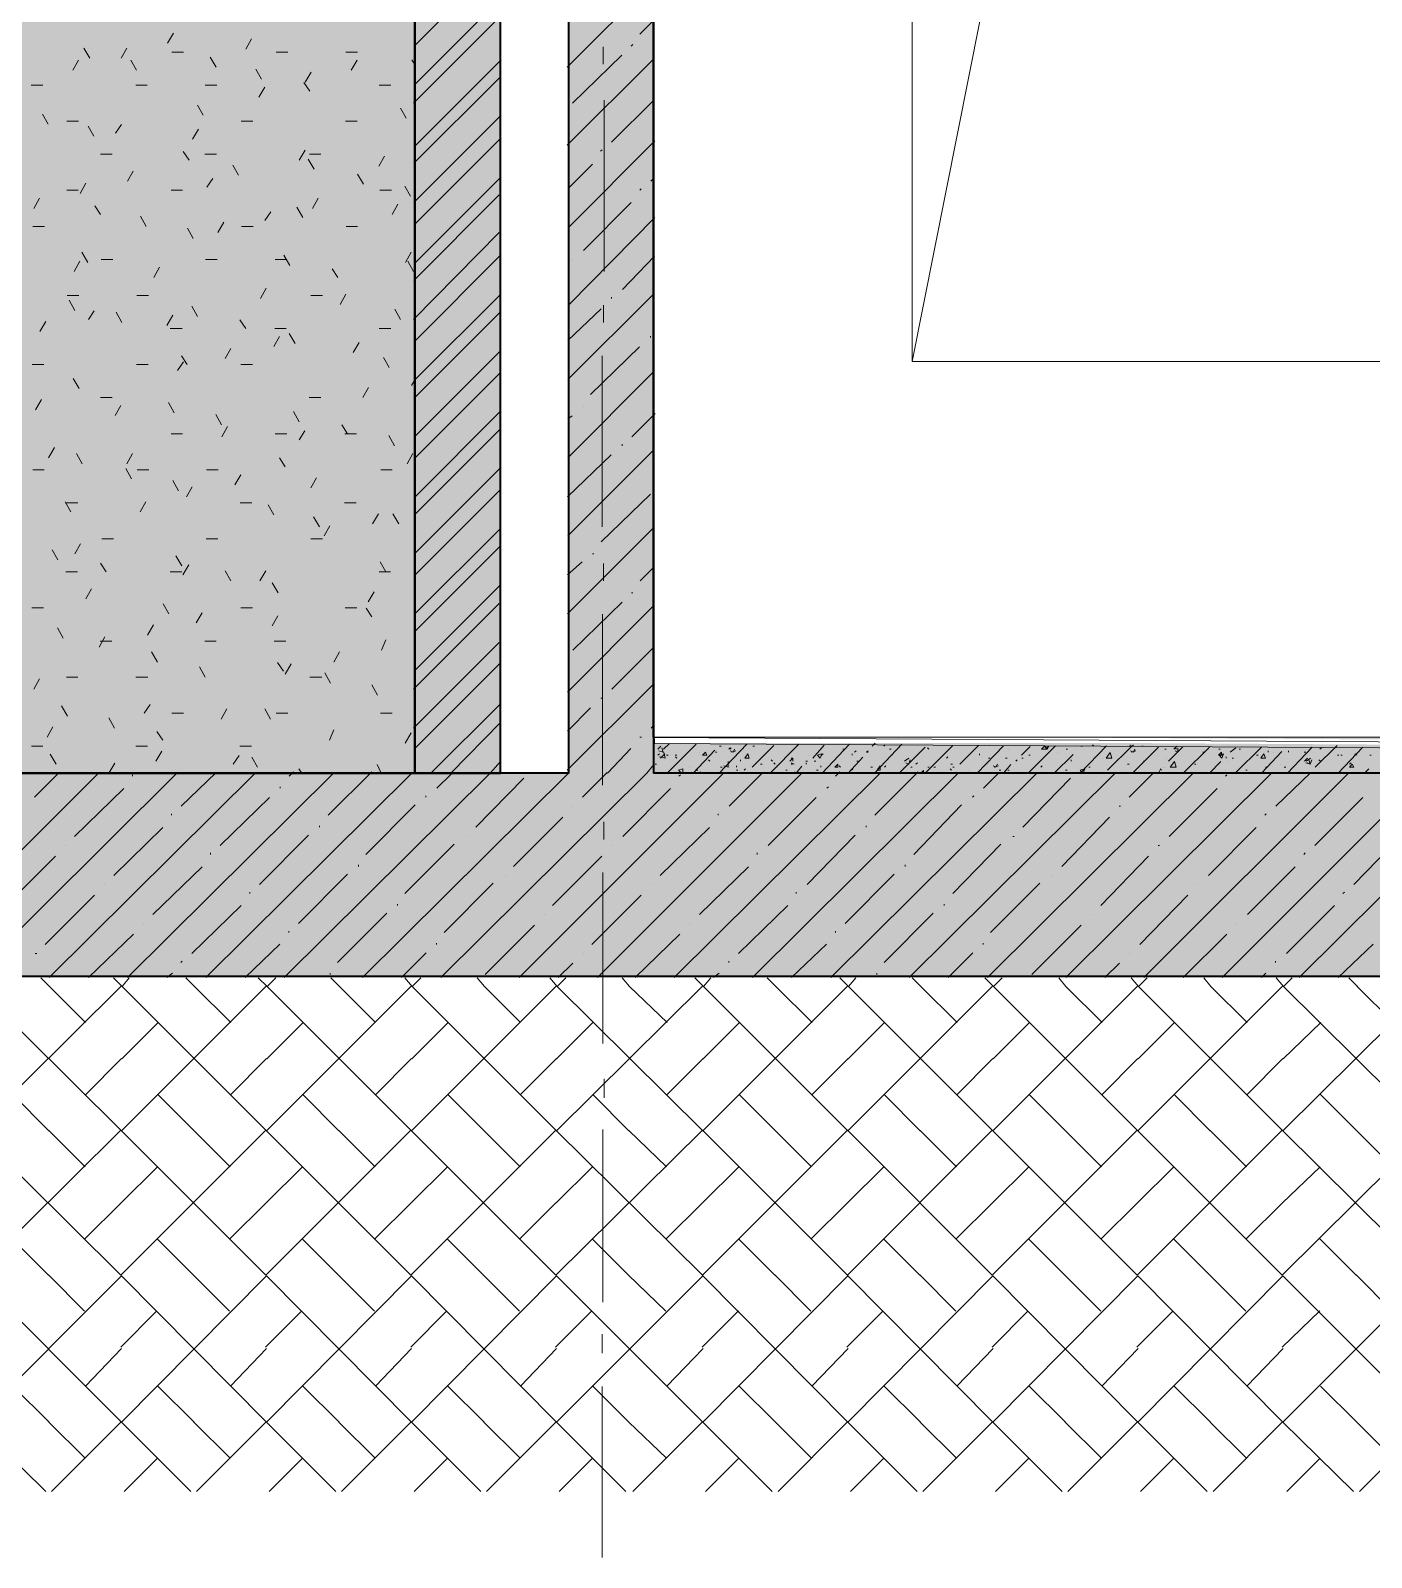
# Model space of a CAD drawing. Header units: millimetres. Extents: x -135211 to 49383, y -8033 to 228499.
# Drawn here: x -79216 to -75301, y 1049 to 5508 of the extents above; entities that cross this region are included whole.
import ezdxf

# ---------------------------------------------------------------- set-up
doc = ezdxf.new("R2010")
doc.units = ezdxf.units.MM
doc.layers.add('PDF _Геометрия', color=7, linetype='Continuous', true_color=0x1d1d1d)
doc.layers.add('PDF _Сплошная заливка', color=7, linetype='Continuous', true_color=0xffffff)

msp = doc.modelspace()

# ---------------------------------------------------------------- hatches: boundary and pattern name
at = {"layer": 'PDF _Сплошная заливка', "true_color": 0xf4f4f4, "transparency": 33554559}
msp.add_hatch(color=7, dxfattribs=at).paths.add_polyline_path([(-76279.9, 3444.1), (-75637.9, 3440.4), (-74918.3, 3436.1), (-74630.4, 3431.9), (-66621.4, 3427.7), (-66621.4, 3444.1), (-70846, 3444.1), (-70846, 3436.1), (-71849.3, 3440.4), (-72378.7, 3444.1)])
at = {"layer": 'PDF _Сплошная заливка', "transparency": 33554559}
msp.add_hatch(color=256, dxfattribs=at).paths.add_polyline_path([(-76014.6, 3427.7), (-76106.4, 3428.2), (-77396.3, 3428.2), (-77396.3, 3343), (-66621.4, 3343), (-66621.4, 3415), (-74630.4, 3419.2), (-75320.4, 3423.4)])
h = msp.add_hatch(color=256, dxfattribs=at)
h.paths.add_polyline_path([(-50950.6, 2746.2), (-50950.6, 3341.5), (-104045.4, 3341.5), (-104045.4, 2746.2)])
h.paths.add_polyline_path([(-26352.2, 3341.5), (-26352.2, 2746.2), (646.3, 2746.2), (646.3, 3341.5), (-4602.7, 3341.5), (-4602.7, 3279.5), (-4848.3, 3279.5), (-4848.3, 3341.5)])
h.paths.add_polyline_path([(-26398.8, 2746.2), (-26398.8, 3341.5), (-50899.8, 3341.5), (-50899.8, 2746.2)])

# ---------------------------------------------------------------- linework, layer by layer
at = {"layer": 'PDF _Геометрия', "color": 7, "lineweight": 40}
for points in [[(-78094.5, 10722.5), (-78094.5, 3339.5), (-77844.7, 3339.5), (-77844.7, 10722.5)], [(-104046.1, 2746.4), (-50951, 2746.4), (-50951, 3343.3), (-50951, 6475.7), (-50951, 6716.9), (-66371.9, 6716.9)], [(-77645.7, 6472.2), (-77645.7, 3339.5), (-79716.2, 3339.5), (-79716.2, 5769.5), (-79716.2, 3339.5), (-78094.5, 3339.5), (-78094.5, 5769.5)], [(-66618.2, 5659.3), (-66618.2, 3339.5), (-77396.3, 3339.5), (-77396.3, 6472.2)]]:
    msp.add_lwpolyline(points, dxfattribs=at)
at = {"layer": 'PDF _Геометрия', "color": 7, "lineweight": 9}
for points in [[(-77399.1, 3444.7), (-77399.1, 6475.8), (-77399.1, 3444.7), (-72446.2, 3444.7), (-72446.2, 6475.8)], [(-76642.4, 4541.5), (-76443.6, 5540.5)], [(-77544.8, 5410.1), (-77544.8, 5460.8)], [(-77541.2, 4804.7), (-77541.2, 5304.4)], [(-77543.9, 4655.6), (-77543.9, 4706.4)], [(-77547.4, 4058.9), (-77547.4, 4558.5)], [(-77543.1, 3901), (-77543.1, 3951.9)], [(-77546.6, 3304.4), (-77546.6, 3803.8)], [(-75790.5, 3444.7), (-75756.6, 3444.7), (-75108.9, 3444.7), (-75108.9, 3745.4)], [(-66621, 3444.1), (-66621, 3427.2), (-74630.1, 3427.2), (-77398.6, 3444.1), (-74630.1, 3427.2)], [(-77395, 3439.7), (-77395, 3427.2)], [(-77396.3, 3428.2), (-77396.3, 3339.5), (-66618.2, 3339.5), (-66618.2, 3411.3)], [(-77394.9, 3426.6), (-74626.2, 3409.7), (-66616.5, 3409.7), (-66616.5, 3422.1)], [(251.1, 3341.6), (640.3, 3341.6), (640.3, 2744.7), (-104032.8, 2744.7)], [(-77645.7, 3339.5), (-77844.7, 3339.5)], [(-77542.5, 3146.4), (-77542.5, 3197.4)], [(-77545.6, 2549.8), (-77545.6, 3049.5)], [(-77541.7, 2391.9), (-77541.7, 2447)], [(-77545.1, 1795.2), (-77545.1, 2299.1)], [(-77547.4, 1646.1), (-77547.4, 1701.3)], [(-77547.5, 1049.4), (-77547.5, 1548.7)]]:
    msp.add_lwpolyline(points, dxfattribs=at)
at = {"layer": 'PDF _Геометрия', "lineweight": 9}
for points in [[(-78096.5, 5462.8), (-77846.6, 5712.7)], [(-77649.3, 5401.4), (-77399.6, 5651)], [(-78096.8, 5348.7), (-77846.9, 5598.6)], [(-78098.7, 5296.1), (-77848.7, 5545.7)], [(-77437.3, 5497.9), (-77399.2, 5536)], [(-77462.4, 5462.8), (-77458.1, 5467.1)], [(-78091.8, 5173.2), (-77842.2, 5422.9)], [(-77650, 5173.2), (-77399.9, 5422.9)], [(-77633.8, 5296.1), (-77490.1, 5435.9)], [(-78097, 5120.6), (-77847.2, 5370.4)], [(-77519.9, 5182), (-77396.8, 5304.6)], [(-78097.3, 5006.5), (-77847.5, 5256.3)], [(-78092.4, 4945.1), (-77842.4, 5195.1)], [(-77643.2, 4936.3), (-77393.6, 5185.9)], [(-77551.8, 5155.7), (-77547.9, 5160)], [(-77643, 5050.4), (-77575.5, 5117.9)], [(-78092.3, 4831), (-77842.8, 5081)], [(-77437.9, 5041.6), (-77433.5, 5046)], [(-77405.4, 5067.9), (-77397.1, 5076.2)], [(-78097.5, 4778.4), (-77847.8, 5028.1)], [(-77602.3, 4866.1), (-77462.6, 5005.9)], [(-77643.6, 4708.2), (-77394, 4962.1)], [(-78097.8, 4664.3), (-77848.1, 4918.4)], [(-78092.9, 4602.9), (-77843, 4852.8)], [(-77634.6, 4839.8), (-77634.6, 4839.8)], [(-77488.3, 4752.1), (-77395.1, 4849.6)], [(-78093.2, 4488.9), (-77843.3, 4738.7)], [(-77647.5, 4488.9), (-77397.7, 4738.7)], [(-77520.2, 4725.8), (-77520.2, 4730.1)], [(-78094.8, 4436.2), (-77845.2, 4685.8)], [(-77647.5, 4602.9), (-77550.2, 4695.9)], [(-77406.2, 4611.7), (-77406.2, 4616.1)], [(-78095, 4322.2), (-77845.1, 4571.7)], [(-77581.8, 4445), (-77438.1, 4584.7)], [(-78093.2, 4260.7), (-77843.5, 4510.5)], [(-77647.9, 4260.7), (-77398.2, 4510.5)], [(-78093.5, 4146.7), (-77843.8, 4396.4)], [(-77647.8, 4374.8), (-77635, 4383.2)], [(-77602.9, 4409.9), (-77602.9, 4409.9)], [(-77460.9, 4322.2), (-77393.1, 4389.9)], [(-78095.5, 4094), (-77845.6, 4343.9)], [(-77648.1, 4032.6), (-77398.5, 4282.3)], [(-77488.8, 4295.8), (-77488.8, 4300.2)], [(-77648.3, 4146.7), (-77521.3, 4269.3)], [(-78095.7, 3980), (-77845.9, 4229.8)], [(-78093.9, 3918.5), (-77844.3, 4168.2)], [(-77550.6, 4015.1), (-77406.5, 4154.7)], [(-78094.1, 3804.5), (-77844.5, 4054)], [(-77648.6, 3804.5), (-77399, 4054)], [(-78096.1, 3751.8), (-77846.3, 4001.6)], [(-77575.7, 3980), (-77571.7, 3980)], [(-77648.7, 3918.5), (-77606.2, 3956.6)], [(-77436.4, 3901), (-77398.3, 3939.1)], [(-78096.2, 3637.8), (-77846.5, 3887.5)], [(-78097.9, 3585.1), (-77848.1, 3835)], [(-77633.3, 3699.2), (-77489, 3839)], [(-77462, 3865.9), (-77457.5, 3865.9)], [(-77648.8, 3576.4), (-77399.3, 3826.3)], [(-78098, 3471.1), (-77848.2, 3720.9)], [(-77519, 3585.1), (-77396.3, 3707.8)], [(-78096.4, 3409.7), (-77846.8, 3659.2)], [(-77649.3, 3348.2), (-77399.5, 3598)], [(-78048.1, 3339.5), (-77844.7, 3542.4)], [(-77649.1, 3462.3), (-77581.4, 3530)], [(-77551.3, 3558.8), (-77546.9, 3558.8)], [(-77988.8, 3339.5), (-77844.7, 3487.6)], [(-77404.7, 3471.1), (-77396.2, 3479.5)], [(-77437, 3444.7), (-77433, 3444.7)], [(-77531.5, 3339.5), (-77463.7, 3411.3)], [(-77385.1, 3409.7), (-77376.6, 3418.1)], [(-77385, 3392.1), (-77380.5, 3396.1)], [(-77381.9, 3404.9), (-77369, 3400.9), (-77373.4, 3413.4)], [(-77380.5, 3387.3), (-77363.5, 3383.3), (-77367.5, 3400.3)], [(-77376.9, 3383.3), (-77364.4, 3395.8)], [(-77368.2, 3409.7), (-77351.2, 3426.6)], [(-77359.6, 3392.1), (-77355.1, 3392.1)], [(-77357.9, 3339.5), (-77273.2, 3424.2)], [(-77334.2, 3392.1), (-77329.7, 3392.1)], [(-77281.6, 3339.5), (-77218.3, 3407.3)], [(-77263.3, 3400.9), (-77263.3, 3400.9)], [(-77216.5, 3400.9), (-77212.5, 3400.9)], [(-77205.8, 3339.5), (-77125, 3424.2)], [(-77204.7, 3418.4), (-77200.2, 3418.4)], [(-77177.8, 3409.7), (-77173.8, 3413.7)], [(-77174.7, 3409.7), (-77170.3, 3414.1)], [(-77173.3, 3405.3), (-77164.8, 3400.9), (-77160.8, 3409.3)], [(-77170.2, 3400.9), (-77157.3, 3404.9)], [(-77109.6, 3357), (-77046.3, 3420.3)], [(-77107.1, 3418.4), (-77103.1, 3418.4)], [(-77057.2, 3339.5), (-76972.9, 3424.2)], [(-76945.4, 3392.1), (-76945.4, 3392.1)], [(-76932.4, 3383.3), (-76898.9, 3421.2)], [(-76919.1, 3392.1), (-76906.6, 3396.1)], [(-76919, 3391.8), (-76910.5, 3383.3), (-76906.1, 3395.8)], [(-76906.6, 3392.1), (-76902.2, 3396.1)], [(-76905.1, 3339.5), (-76824.8, 3424.2)], [(-76844.5, 3409.7), (-76840, 3409.7)], [(-76817.5, 3392.1), (-76817.5, 3396.1)], [(-76810.5, 3400.9), (-76806, 3404.9)], [(-76771.2, 3400.9), (-76775.7, 3400.9), (-76771.2, 3405.3)], [(-76759, 3418.4), (-76750.5, 3426.9)], [(-76752.5, 3339.5), (-76672.2, 3424.2)], [(-76725.1, 3418.4), (-76721.1, 3422.4)], [(-76708.1, 3409.7), (-76703.6, 3409.7)], [(-76698.9, 3392.1), (-76698.9, 3392.1)], [(-76680.7, 3339.5), (-76604.4, 3415.7)], [(-76604.4, 3339.5), (-76524.1, 3419.8)], [(-76598, 3413.7), (-76593.5, 3409.7)], [(-76503.6, 3365.8), (-76448.7, 3420.6)], [(-76452.3, 3339.5), (-76376, 3419.8)], [(-76446.1, 3392.1), (-76446.1, 3396.1)], [(-76360.9, 3409.7), (-76360.9, 3409.7)], [(-76323.1, 3392.1), (-76297.7, 3417.5)], [(-76303.7, 3339.5), (-76223.4, 3419.8)], [(-76302.1, 3392.1), (-76297.7, 3392.1)], [(-76247.7, 3418.1), (-76247.7, 3409.7), (-76264.6, 3409.7), (-76256.1, 3418.1), (-76247.7, 3409.7), (-76243.2, 3418.1)], [(-76256.3, 3418.4), (-76251.9, 3418.4)], [(-76227.9, 3339.5), (-76172.6, 3394.3)], [(-76216.7, 3400.9), (-76216.7, 3400.9)], [(-76192.4, 3409.7), (-76188.4, 3409.7)], [(-76162.1, 3409.7), (-76162.1, 3409.7)], [(-76151.6, 3339.5), (-76075.3, 3419.8)], [(-76149.4, 3418.4), (-76145.4, 3418.4)], [(-76115.5, 3422.4), (-76111.5, 3418.4)], [(-76071.5, 3348.2), (-75999.2, 3420)], [(-75997, 3422.4), (-75997, 3418.4), (-76005.4, 3418.4), (-76005.4, 3422.4)], [(-76005, 3405.3), (-75996.5, 3400.9), (-75992.5, 3409.3)], [(-76001.9, 3400.9), (-75988.9, 3404.9)], [(-75999, 3339.5), (-75922.7, 3415.7)], [(-75996.5, 3400.9), (-75996.5, 3400.9)], [(-75971.6, 3418.4), (-75967.5, 3418.4)], [(-75904.5, 3409.7), (-75900.5, 3409.7)], [(-75894.2, 3374.6), (-75851.8, 3416.9)], [(-75878.2, 3409.7), (-75869.7, 3418.1)], [(-75875.1, 3414.1), (-75870.6, 3409.7)], [(-75874.8, 3404.9), (-75866.4, 3400.9), (-75866.4, 3413.4)], [(-75850.9, 3339.5), (-75774.6, 3415.7)], [(-75793.2, 3400.9), (-75789.2, 3400.9)], [(-75777.4, 3409.7), (-75777.4, 3409.7)], [(-75734.6, 3392.1), (-75747.5, 3392.1), (-75739.1, 3400.6), (-75739.1, 3392.1)], [(-75747.1, 3409.7), (-75742.7, 3409.7)], [(-75746.6, 3392.1), (-75733.7, 3396.1)], [(-75746.4, 3391.8), (-75737.9, 3383.3), (-75733.5, 3395.8)], [(-75713.9, 3400.9), (-75697, 3413.4)], [(-75698.8, 3339.5), (-75622.5, 3415.7)], [(-75687.9, 3409.7), (-75683.4, 3409.7)], [(-75679.7, 3418.4), (-75679.7, 3418.4)], [(-75636.5, 3392.1), (-75632.5, 3392.1)], [(-75622.5, 3339.5), (-75563.1, 3402.8)], [(-75602.9, 3405.3), (-75602.9, 3400.9)], [(-75586.9, 3400.9), (-75586.9, 3400.9)], [(-75552.6, 3418.4), (-75552.6, 3418.4)], [(-75541.7, 3343.5), (-75546.2, 3339.5), (-75474.4, 3415.7)], [(-75543.6, 3400.9), (-75543.6, 3405.3)], [(-75497.3, 3400.9), (-75492.8, 3400.9)], [(-75465.5, 3357), (-75401.8, 3420.3)], [(-75451.6, 3409.7), (-75447.2, 3414.1)], [(-75400.2, 3392.1), (-75396.2, 3392.1)], [(-75398.1, 3339.5), (-75326.2, 3415.7)], [(-75390.9, 3392.1), (-75386.9, 3392.1)], [(-75349.4, 3396.1), (-75345.4, 3392.1)], [(-75341, 3392.1), (-75341, 3392.1)], [(-75306.2, 3392.1), (-75302.2, 3392.1)], [(-77874.5, 3339.5), (-77844.7, 3373.4)], [(-77417.3, 3339.5), (-77396.3, 3364.9)], [(-77392.4, 3365.8), (-77388.4, 3365.8)], [(-77333.7, 3387.3), (-77329.6, 3383.3)], [(-77324.5, 3348.2), (-77311.6, 3352.2)], [(-77324, 3347.9), (-77315.5, 3339.5)], [(-77311.5, 3339.5), (-77311.5, 3351.9)], [(-77291.6, 3357), (-77291.6, 3357)], [(-77272.8, 3348.2), (-77268.3, 3348.2)], [(-77237.3, 3378.6), (-77232.8, 3374.6)], [(-77201.9, 3357), (-77197.5, 3357)], [(-77192.5, 3361), (-77179.6, 3357), (-77179.6, 3374)], [(-77189, 3357), (-77176.5, 3369.5)], [(-77176.5, 3357), (-77176.5, 3357)], [(-77155.1, 3361), (-77155.1, 3357)], [(-77155, 3348.2), (-77151, 3348.2)], [(-77143.2, 3379), (-77143.2, 3374.6)], [(-77132.7, 3348.2), (-77128.7, 3352.2)], [(-77107.8, 3357), (-77107.8, 3357)], [(-77084.7, 3365.8), (-77080.2, 3365.8)], [(-77054, 3379), (-77050, 3374.6)], [(-77046.3, 3369.8), (-77042.3, 3365.8)], [(-77037.8, 3357), (-77037.8, 3361)], [(-77010.9, 3348.2), (-77006.9, 3348.2)], [(-76999.2, 3374.6), (-76990.7, 3383), (-76990.7, 3374.6)], [(-76995.5, 3369.8), (-76987, 3365.8)], [(-76995.5, 3365.8), (-76991.5, 3365.8)], [(-76995.2, 3383.3), (-76990.8, 3383.3)], [(-76981.4, 3339.5), (-76964.4, 3360.4)], [(-76952.8, 3374.6), (-76948.3, 3374.6)], [(-76952.2, 3369.8), (-76952.2, 3365.8)], [(-76928.3, 3374.6), (-76923.8, 3374.6)], [(-76921.3, 3348.2), (-76917.2, 3348.2)], [(-76908.9, 3361), (-76908.9, 3357)], [(-76855.8, 3361), (-76851.3, 3357)], [(-76828.8, 3339.5), (-76786.4, 3385.9)], [(-76819.6, 3348.2), (-76815.5, 3352.2)], [(-76804.3, 3374.6), (-76800.3, 3374.6)], [(-76762.6, 3357), (-76758.1, 3357)], [(-76723.3, 3357), (-76719.3, 3361)], [(-76668.5, 3357), (-76668.5, 3357)], [(-76664.7, 3374.6), (-76651.8, 3383)], [(-76661, 3369.8), (-76652.5, 3365.8), (-76648.5, 3378.3)], [(-76646.2, 3357), (-76642.2, 3357)], [(-76631.6, 3365.8), (-76627.1, 3369.8)], [(-76617.3, 3339.5), (-76608.9, 3347.9), (-76608.9, 3339.5)], [(-76596.7, 3357), (-76592.2, 3357)], [(-76578.8, 3357), (-76574.4, 3357)], [(-76542.2, 3383.3), (-76537.8, 3387.3)], [(-76531.8, 3352.2), (-76527.4, 3348.2)], [(-76529, 3365.8), (-76524.6, 3365.8)], [(-76523.5, 3357), (-76519.5, 3357)], [(-76477.9, 3348.2), (-76477.9, 3348.2)], [(-76423.3, 3365.8), (-76423.3, 3365.8)], [(-76419.6, 3383.3), (-76415.2, 3383.3)], [(-76406.2, 3361), (-76397.7, 3357), (-76393.3, 3365.5)], [(-76402.6, 3357), (-76390.1, 3361)], [(-76387.8, 3348.2), (-76383.7, 3348.2)], [(-76376, 3339.5), (-76354.6, 3364.9)], [(-76369.7, 3383.3), (-76365.2, 3383.3)], [(-76363.2, 3348.2), (-76359.2, 3348.2)], [(-76339.7, 3374.6), (-76335.6, 3378.6)], [(-76322, 3383.3), (-76318, 3383.3)], [(-76267, 3357), (-76263, 3361)], [(-76194.2, 3348.2), (-76189.7, 3348.2)], [(-76177.8, 3374.6), (-76177.8, 3379)], [(-76151.8, 3348.2), (-76138.8, 3352.2)], [(-76151.6, 3347.9), (-76143.1, 3339.5), (-76138.6, 3351.9)], [(-76126.6, 3357), (-76122.5, 3357)], [(-76085.7, 3383.3), (-76085.7, 3383.3)], [(-76013.5, 3365.8), (-76009, 3365.8)], [(-75967.3, 3374.6), (-75962.9, 3374.6)], [(-75922.7, 3339.5), (-75918.7, 3347.9)], [(-75918, 3352.2), (-75914, 3348.2)], [(-75909.8, 3357), (-75909.8, 3357)], [(-75903.1, 3357), (-75903.1, 3357)], [(-75899.8, 3383.3), (-75899.8, 3383.3)], [(-75817.7, 3365.8), (-75813.7, 3365.8)], [(-75809.2, 3365.8), (-75809.2, 3365.8)], [(-75774.6, 3339.5), (-75740.7, 3373.4)], [(-75727.6, 3348.2), (-75727.6, 3348.2)], [(-75725.9, 3383.3), (-75725.9, 3387.8)], [(-75721.6, 3374.6), (-75721.6, 3374.6)], [(-75708, 3383.3), (-75704, 3383.3)], [(-75668.2, 3348.2), (-75664.2, 3348.2)], [(-75610.9, 3357), (-75606.9, 3357)], [(-75568, 3365.8), (-75568, 3365.8)], [(-75556.1, 3357), (-75551.6, 3357)], [(-75500.4, 3374.6), (-75500.4, 3374.6)], [(-75496.4, 3374.6), (-75488, 3383)], [(-75492.6, 3369.8), (-75480.1, 3365.8), (-75484.1, 3378.3)], [(-75492, 3374.6), (-75479.5, 3383)], [(-75488.6, 3369.8), (-75480.1, 3365.8), (-75475.6, 3378.3)], [(-75455, 3378.6), (-75450.5, 3374.6)], [(-75453.5, 3357), (-75453.5, 3357)], [(-75365, 3365.8), (-75360.6, 3369.8)], [(-75321.8, 3339.5), (-75309.3, 3351.9)], [(-79614.6, 2742.8), (-79017.8, 3339.7)], [(-79390.2, 2742.8), (-78789.3, 3339.7)], [(-79205, 3269.3), (-79133.1, 3341.2)], [(-79161.7, 2742.8), (-78560.3, 3339.7)], [(-78933.2, 2742.8), (-78331.8, 3339.7)], [(-78918.6, 3330.7), (-78918.6, 3334.7)], [(-78776.7, 3242.9), (-78675.3, 3340.3)], [(-78704.3, 2742.8), (-78103.3, 3339.7)], [(-78487.1, 3295.6), (-78487.1, 3299.6)], [(-78475.8, 2742.8), (-77874.8, 3339.7)], [(-78461.7, 3330.7), (-78448.8, 3343.2)], [(-78347.3, 3216.6), (-78220.4, 3343.5)], [(-78247.3, 2742.8), (-77645.9, 3339.7)], [(-78030, 3295.6), (-77987.6, 3338)], [(-78018.8, 2742.8), (-77417.4, 3339.7)], [(-77915.8, 3181.5), (-77776.3, 3325.5)], [(-77789.8, 2742.8), (-77193, 3339.7)], [(-77605, 3269.3), (-77533.1, 3341.2)], [(-77561.3, 2742.8), (-76964.5, 3339.7)], [(-77336.9, 2742.8), (-76736, 3339.7)], [(-77323.1, 3330.7), (-77318.6, 3334.7)], [(-77260.7, 3343.5), (-77260.7, 3339.5)], [(-77176.6, 3242.9), (-77079.2, 3340.3)], [(-77108.4, 2742.8), (-76507.5, 3339.7)], [(-76891.2, 3295.6), (-76886.8, 3299.6)], [(-76879.9, 2742.8), (-76278.5, 3339.7)], [(-76865.7, 3330.7), (-76853.2, 3343.2)], [(-76751.5, 3216.6), (-76624.5, 3343.5)], [(-76651.4, 2742.8), (-76050, 3339.7)], [(-76434.1, 3295.6), (-76391.7, 3338)], [(-76422.5, 2742.8), (-75821.5, 3339.7)], [(-76319.6, 3181.5), (-76180.1, 3325.5)], [(-76194, 2742.8), (-75593.1, 3339.7)], [(-76009, 3269.3), (-75937.1, 3341.2)], [(-75965.5, 2742.8), (-75368.6, 3339.7)], [(-75737, 2742.8), (-75140.1, 3339.7)], [(-75727.1, 3330.7), (-75723.1, 3334.7)], [(-75580.9, 3242.9), (-75479, 3340.3)], [(-75512.5, 2742.8), (-74911.2, 3339.7)], [(-79087.8, 3155.2), (-78943.7, 3294.7)], [(-78662.8, 3128.9), (-78518.8, 3268.5)], [(-78062.3, 3269.3), (-78062.3, 3273.3)], [(-77487.5, 3155.2), (-77347.9, 3294.7)], [(-77062.4, 3128.9), (-76922.8, 3268.5)], [(-76466.3, 3269.3), (-76461.8, 3273.3)], [(-75891.6, 3155.2), (-75751.6, 3294.7)], [(-75466.5, 3128.9), (-75326.9, 3268.5)], [(-78804.9, 3216.6), (-78804.9, 3220.6)], [(-78237.6, 3102.6), (-78093.5, 3246.7)], [(-77805.9, 3067.5), (-77662.2, 3211.2)], [(-77634, 3242.9), (-77634, 3242.9)], [(-77208.6, 3216.6), (-77208.6, 3220.6)], [(-76637.5, 3102.6), (-76497.9, 3246.7)], [(-76205.5, 3067.5), (-76065.8, 3211.2)], [(-76037.9, 3242.9), (-76033.9, 3242.9)], [(-75612.8, 3216.6), (-75608.8, 3220.6)], [(-78973.5, 3041.1), (-78829.7, 3180.9)], [(-78373.2, 3181.5), (-78373.2, 3185.6)], [(-77377.9, 3041.1), (-77233.6, 3180.9)], [(-76777, 3181.5), (-76777, 3185.6)], [(-75777.3, 3041.1), (-75637.6, 3180.9)], [(-79115.6, 3128.9), (-79115.6, 3128.9)], [(-78548.4, 3014.8), (-78404.6, 3158.7)], [(-78123.5, 2988.5), (-77979.6, 3132.4)], [(-77944.6, 3155.2), (-77944.6, 3155.2)], [(-77519.7, 3128.9), (-77519.7, 3128.9)], [(-76948.6, 3014.8), (-76808.8, 3158.7)], [(-76523.5, 2988.5), (-76383.7, 3132.4)], [(-76348.7, 3155.2), (-76344.7, 3155.2)], [(-75923.7, 3128.9), (-75919.7, 3128.9)], [(-75352.4, 3014.8), (-75212.6, 3158.7)], [(-79287.8, 2953.4), (-79143.8, 3097.4)], [(-78690.6, 3102.6), (-78690.6, 3106.6)], [(-77692, 2953.4), (-77548, 3097.4)], [(-77094.5, 3102.6), (-77094.5, 3106.6)], [(-76091.8, 2953.4), (-75951.8, 3097.4)], [(-75498.9, 3102.6), (-75494.4, 3106.6)], [(-78859.6, 2927.1), (-78715.6, 3066.6)], [(-78434.3, 2900.8), (-78290.7, 3044.8)], [(-78258.7, 3067.5), (-78258.7, 3071.5)], [(-77830.8, 3041.1), (-77830.8, 3041.1)], [(-77263.7, 2927.1), (-77119.7, 3066.6)], [(-76838.3, 2900.8), (-76694.7, 3044.8)], [(-76662.7, 3067.5), (-76662.7, 3071.5)], [(-76234.7, 3041.1), (-76234.7, 3041.1)], [(-75663.4, 2927.1), (-75523.8, 3066.6)], [(-79001.5, 3014.8), (-79001.5, 3014.8)], [(-78576.2, 2988.5), (-78576.2, 2992.5)], [(-78009.2, 2874.4), (-77865.5, 3018.6)], [(-77405.7, 3014.8), (-77405.7, 3014.8)], [(-76980.8, 2988.5), (-76980.8, 2992.5)], [(-76413.5, 2874.4), (-76269.8, 3018.6)], [(-75809.5, 3014.8), (-75809.5, 3014.8)], [(-75384.9, 2988.5), (-75380.4, 2992.5)], [(-79173.5, 2839.3), (-79029.8, 2983.1)], [(-78745.2, 2813), (-78601.4, 2952.8)], [(-78145, 2953.4), (-78145, 2957.4)], [(-77577.5, 2839.3), (-77433.8, 2983.1)], [(-77149.5, 2813), (-77005.3, 2952.8)], [(-76548.8, 2953.4), (-76548.8, 2957.4)], [(-75977.5, 2839.3), (-75837.8, 2983.1)], [(-75549.4, 2813), (-75409.6, 2952.8)], [(-78887.2, 2900.8), (-78887.2, 2900.8)], [(-78320.2, 2786.7), (-78176.3, 2930.5)], [(-77716.4, 2927.1), (-77716.4, 2927.1)], [(-77291.6, 2900.8), (-77291.6, 2900.8)], [(-76724.4, 2786.7), (-76580.5, 2930.5)], [(-76120.6, 2927.1), (-76120.6, 2927.1)], [(-75695.6, 2900.8), (-75695.6, 2900.8)], [(-79047.4, 2742.8), (-78916.1, 2869.7)], [(-78462.2, 2874.4), (-78462.2, 2878.5)], [(-77888.7, 2751.6), (-77744.7, 2895.5)], [(-77451.1, 2742.8), (-77320.2, 2869.7)], [(-76866.5, 2874.4), (-76866.5, 2878.5)], [(-76292.5, 2751.6), (-76148.6, 2895.5)], [(-75851.2, 2742.8), (-75723.9, 2869.7)], [(-79202.7, 2813), (-79198.2, 2813)], [(-78590, 2742.8), (-78488.4, 2840)], [(-78133, 2742.8), (-78061.1, 2814.8)], [(-78030.8, 2839.3), (-78030.8, 2843.4)], [(-77602.5, 2813), (-77602.5, 2813)], [(-76994.2, 2742.8), (-76892.5, 2840)], [(-76537.2, 2742.8), (-76465.2, 2814.8)], [(-76434.8, 2839.3), (-76434.8, 2843.4)], [(-76006.4, 2813), (-76006.4, 2813)], [(-75398.3, 2742.8), (-75296.6, 2840)], [(-78777.3, 2786.7), (-78773.3, 2790.7)], [(-77675.6, 2742.8), (-77633.3, 2785.1)], [(-77177.5, 2786.7), (-77177.5, 2790.7)], [(-76079.7, 2742.8), (-76037.4, 2785.1)], [(-75581.2, 2786.7), (-75581.2, 2790.7)], [(-78818.5, 2742.8), (-78801.9, 2755.4)], [(-78341.5, 2751.6), (-78341.5, 2755.6)], [(-77222.6, 2742.8), (-77206, 2755.4)], [(-76745.4, 2751.6), (-76745.4, 2755.6)], [(-75622.7, 2742.8), (-75609.7, 2755.4)]]:
    msp.add_lwpolyline(points, dxfattribs=at)
at = {"layer": 'PDF _Геометрия', "color": 7, "lineweight": 9}
msp.add_lwpolyline([(-76642.4, 5739.3), (-76642.4, 4541.5), (-75042.2, 4541.5), (-75042.2, 5739.3), (-75042.2, 4541.5), (-76642.4, 4541.5)], close=True, dxfattribs=at)
at = {"layer": 'PDF _Геометрия', "color": 8, "lineweight": 9, "true_color": 0x808080}
for points in [[(-78799.2, 5501), (-78816.6, 5471.5)], [(-79043.6, 5427.7), (-79060.5, 5457.1)], [(-78934.8, 5457.1), (-78951.7, 5427.7)], [(-78804.1, 5445.2), (-78770.3, 5445.2)], [(-78571.3, 5483.5), (-78588.2, 5454)], [(-78499.1, 5445.2), (-78465.3, 5445.2)], [(-78295.9, 5445.2), (-78262.1, 5445.2)], [(-79076.5, 5422.1), (-79093.4, 5392.6)], [(-78906.6, 5392.6), (-78923.5, 5422.1)], [(-78674.9, 5401.4), (-78691.8, 5430.8)], [(-78541.6, 5366.3), (-78558.5, 5395.8)], [(-78262.8, 5422.1), (-78280.1, 5392.6)], [(-78095.3, 5410.1), (-78103.5, 5422.7)], [(-78401.2, 5331.2), (-78418.1, 5356.8)], [(-78397.3, 5387), (-78414.2, 5357.5)], [(-79214.3, 5348.7), (-79180.4, 5348.7)], [(-78909.3, 5348.7), (-78875.5, 5348.7)], [(-78706.3, 5348.7), (-78672.5, 5348.7)], [(-78532.5, 5343.1), (-78549.5, 5313.6)], [(-78198.3, 5348.7), (-78164.5, 5348.7)], [(-79164.5, 5234.7), (-79181.5, 5264.2)], [(-78712.5, 5261), (-78729.4, 5290.5)], [(-78119.3, 5252.2), (-78136.3, 5281.7)], [(-79110, 5243.4), (-79076.1, 5243.4)], [(-79031.3, 5199.6), (-79048.2, 5229.1)], [(-78951, 5233.5), (-78968, 5208.3)], [(-78726.3, 5220.3), (-78743.3, 5190.8)], [(-78601.7, 5243.4), (-78567.8, 5243.4)], [(-78297.1, 5243.4), (-78263.2, 5243.4)], [(-79011.9, 5146.9), (-78978.4, 5146.9)], [(-78753.5, 5129.4), (-78770.5, 5154.6)], [(-78707.4, 5146.9), (-78673.4, 5146.9)], [(-78414.9, 5159), (-78431.9, 5129.4)], [(-78388.5, 5103), (-78405.5, 5132.6)], [(-78402.4, 5146.9), (-78368.9, 5146.9)], [(-78182.5, 5141.4), (-78199.4, 5111.8)], [(-78916.7, 5097.6), (-78933.7, 5067.9)], [(-78609.2, 5085.5), (-78626.2, 5115.1)], [(-78244.4, 5059.2), (-78261.4, 5088.8)], [(-79110.9, 5041.6), (-79076.9, 5041.6)], [(-79054.6, 5062.5), (-79071.6, 5032.8)], [(-78805.9, 5041.6), (-78772.4, 5041.6)], [(-78684.6, 5075.7), (-78701.6, 5050.4)], [(-78196.4, 5041.6), (-78162.4, 5041.6)], [(-78107, 5024.1), (-78124, 5053.7)], [(-79189.9, 5018.6), (-79206.9, 4989)], [(-79011.7, 4971.4), (-79028.7, 4996.7)], [(-78376.3, 5018.6), (-78393.3, 4989)], [(-78143.8, 5001.1), (-78160.8, 4971.4)], [(-78878.4, 4936.3), (-78895.5, 4966)], [(-78514.9, 4979.2), (-78532, 4953.9)], [(-78421.8, 4962.7), (-78438.8, 4992.3)], [(-79209.6, 4936.3), (-79176, 4936.3)], [(-78741.2, 4901.2), (-78758.2, 4930.9)], [(-78652.5, 4948.5), (-78669.5, 4918.8)], [(-78600.1, 4936.3), (-78566, 4936.3)], [(-78295.1, 4936.3), (-78261.5, 4936.3)], [(-78092.2, 4936.3), (-78092.2, 4936.3)], [(-79049.3, 4831), (-79066.3, 4860.8)], [(-78105, 4860.8), (-78122, 4831)], [(-79072.1, 4834.4), (-79088.7, 4804.7)], [(-79010.5, 4839.8), (-78976.4, 4839.8)], [(-78839.7, 4816.9), (-78856.3, 4787.2)], [(-78705.5, 4839.8), (-78671.9, 4839.8)], [(-78502.4, 4839.8), (-78468.3, 4839.8)], [(-78459.6, 4822.3), (-78476.6, 4852)], [(-78098.2, 4804.7), (-78115.2, 4834.4)], [(-78318.9, 4787.2), (-78336, 4812.5)], [(-79109.4, 4734.5), (-79075.2, 4734.5)], [(-78905.9, 4734.5), (-78872.2, 4734.5)], [(-78528.1, 4755.5), (-78544.7, 4725.8)], [(-78397.9, 4734.5), (-78364.2, 4734.5)], [(-78295.8, 4738), (-78312.4, 4708.2)], [(-78093.3, 4734.5), (-78093.3, 4734.5)], [(-79087, 4690.7), (-79103.7, 4720.4)], [(-79030.3, 4689.7), (-79046.9, 4664.3)], [(-78949.6, 4655.6), (-78966.2, 4685.4)], [(-78728.6, 4673.1), (-78745.7, 4702.9)], [(-78135.9, 4664.3), (-78152.9, 4694.1)], [(-79171.9, 4659), (-79189, 4629.2)], [(-78801, 4676.6), (-78818.1, 4646.8)], [(-78808.3, 4638), (-78774.1, 4638)], [(-78587.9, 4638), (-78605, 4663.4)], [(-78503.3, 4638), (-78469.6, 4638)], [(-78198.8, 4638), (-78164.6, 4638)], [(-78489.3, 4615.2), (-78506.4, 4585.4)], [(-78443.9, 4594.1), (-78461, 4624)], [(-78257, 4597.6), (-78274.1, 4567.8)], [(-78758.8, 4532.7), (-78775.9, 4558.2)], [(-78631.4, 4580.1), (-78648, 4550.3)], [(-78169.3, 4524), (-78186, 4553.8)], [(-79211.7, 4532.7), (-79177.9, 4532.7)], [(-78907.1, 4532.7), (-78873.3, 4532.7)], [(-78770, 4540.6), (-78787.2, 4515.2)], [(-78602.2, 4532.7), (-78568.4, 4532.7)], [(-79074.4, 4462.5), (-79091.5, 4492)], [(-78229.3, 4465.7), (-78246.4, 4436.2)], [(-78095.9, 4484), (-78104.2, 4471.3)], [(-79184.9, 4430.6), (-79202, 4401.1)], [(-79012.3, 4436.2), (-78978.4, 4436.2)], [(-78796.6, 4392.3), (-78813.3, 4421.8)], [(-78402.8, 4436.2), (-78369, 4436.2)], [(-78098.3, 4436.2), (-78098.3, 4436.2)], [(-78952.6, 4413), (-78969.8, 4383.6)], [(-78659.1, 4357.2), (-78675.8, 4386.7)], [(-78431.8, 4366), (-78448.5, 4395.5)], [(-78806.3, 4330.9), (-78772.4, 4330.9)], [(-78641.2, 4351.6), (-78657.9, 4322.2)], [(-78501.8, 4330.9), (-78467.9, 4330.9)], [(-78415.3, 4338.9), (-78432.5, 4313.4)], [(-78291, 4330.9), (-78307.7, 4356.4)], [(-78298.5, 4330.9), (-78264.6, 4330.9)], [(-78153.6, 4295.8), (-78170.4, 4325.3)], [(-79146.4, 4290.2), (-79163.6, 4260.7)], [(-79065.3, 4243.2), (-79082.5, 4272.7)], [(-78918.6, 4272.7), (-78935.4, 4243.2)], [(-78472.7, 4234.4), (-78489.4, 4260)], [(-78100.5, 4272.7), (-78117.2, 4243.2)], [(-79209.9, 4225.6), (-79176.4, 4225.6)], [(-78921.6, 4199.3), (-78938.4, 4228.9)], [(-78905.4, 4225.6), (-78871.4, 4225.6)], [(-78784, 4164.2), (-78801.2, 4193.8)], [(-78702.2, 4225.6), (-78668.3, 4225.6)], [(-78602.3, 4211.3), (-78619.5, 4181.8)], [(-78381.3, 4202.5), (-78398.1, 4173)], [(-78194.1, 4225.6), (-78160.2, 4225.6)], [(-78744.6, 4176.2), (-78761.4, 4146.7)], [(-79099, 4102.8), (-79115.8, 4132.4)], [(-79112.2, 4129.1), (-79078.6, 4129.1)], [(-78879.6, 4132.4), (-78896.8, 4102.8)], [(-78604.3, 4129.1), (-78570.3, 4129.1)], [(-78506.1, 4094), (-78522.9, 4123.6)], [(-78299.3, 4129.1), (-78265.8, 4129.1)], [(-78373, 4058.9), (-78389.8, 4088.5)], [(-78342.3, 4062.2), (-78359.5, 4032.6)], [(-78200.3, 4097.3), (-78217.6, 4067.7)], [(-78141.2, 4067.7), (-78158.4, 4097.3)], [(-79007.8, 4023.8), (-78974.2, 4023.8)], [(-78703.3, 4023.8), (-78669.3, 4023.8)], [(-78398.4, 4023.8), (-78364.4, 4023.8)], [(-79136.3, 3962.4), (-79153.6, 3992.1)], [(-79070.3, 4009.6), (-79087.1, 3980)], [(-78775, 3944.9), (-78792.2, 3974.5)], [(-79113.5, 3927.3), (-79079.5, 3927.3)], [(-78995.8, 3927.3), (-79012.6, 3952.5)], [(-78808.6, 3927.3), (-78774.6, 3927.3)], [(-78754.2, 3948.2), (-78771.5, 3918.5)], [(-78631.2, 3901), (-78648, 3930.7)], [(-78529.4, 3930.7), (-78546.6, 3901)], [(-78198.8, 3927.3), (-78165.2, 3927.3)], [(-78178.9, 3927.3), (-78195.7, 3957)], [(-78493.5, 3865.9), (-78510.7, 3895.6)], [(-79038.4, 3878), (-79055.2, 3848.4)], [(-78213.4, 3869.3), (-78230.7, 3839.6)], [(-79212.3, 3822), (-79178.2, 3822)], [(-78812.6, 3804.5), (-78829.5, 3834.2)], [(-78715.7, 3807.9), (-78732.5, 3778.2)], [(-78602.5, 3822), (-78568.8, 3822)], [(-78494.4, 3799.1), (-78511.2, 3769.4)], [(-78297.6, 3822), (-78263.9, 3822)], [(-78219.9, 3795.7), (-78236.8, 3821)], [(-78094.6, 3822), (-78094.6, 3822)], [(-79121, 3734.3), (-79137.8, 3764)], [(-78857.8, 3772.8), (-78874.6, 3743.1)], [(-78999.6, 3737.7), (-79016.5, 3708)], [(-79012.8, 3725.5), (-78979.1, 3725.5)], [(-78707.9, 3725.5), (-78674.2, 3725.5)], [(-78504.7, 3725.5), (-78470.9, 3725.5)], [(-78179.3, 3728.9), (-78191.8, 3699.2)], [(-78846, 3664.1), (-78862.8, 3693.9)], [(-78478.3, 3637.8), (-78495.2, 3663.1)], [(-78455.7, 3658.8), (-78472.6, 3629)], [(-78313.9, 3693.9), (-78330.8, 3664.1)], [(-79189.9, 3614.9), (-79206.8, 3585.1)], [(-79111.7, 3620.2), (-79077.9, 3620.2)], [(-78908.6, 3620.2), (-78874.3, 3620.2)], [(-78706.4, 3620.2), (-78723.2, 3650)], [(-78400.6, 3620.2), (-78366.4, 3620.2)], [(-78340.7, 3602.7), (-78357.5, 3632.5)], [(-78095.7, 3620.2), (-78095.7, 3620.2)], [(-78203.3, 3567.6), (-78220.2, 3597.4)], [(-79108.8, 3506.2), (-79125.7, 3536)], [(-78867.5, 3540.3), (-78884.4, 3514.9)], [(-78642.9, 3527.2), (-78659.8, 3497.4)], [(-78515.6, 3497.4), (-78532.5, 3527.2)], [(-78971.3, 3471.1), (-78988.2, 3500.9)], [(-78804.3, 3514.9), (-78770, 3514.9)], [(-78499.4, 3514.9), (-78465.6, 3514.9)], [(-78194.5, 3514.9), (-78160.7, 3514.9)], [(-79151.2, 3474.6), (-79168.2, 3444.7)], [(-78830.6, 3436), (-78847.5, 3461.4)], [(-78331.1, 3465.8), (-78343.6, 3436)], [(-78105.3, 3457.1), (-78122.2, 3427.2)], [(-79214.1, 3418.4), (-79180.2, 3418.4)], [(-79141.9, 3365.8), (-79158.9, 3395.2)], [(-78909.3, 3418.4), (-78875.4, 3418.4)], [(-78833.2, 3404), (-78850.2, 3374.6)], [(-78607.7, 3391.2), (-78624.6, 3365.8)], [(-78604.9, 3418.4), (-78571, 3418.4)], [(-78970.7, 3368.9), (-78987.6, 3339.5)], [(-78553.4, 3357), (-78570.3, 3386.4)], [(-78424.6, 3339.5), (-78433.1, 3351.9)], [(-78192.2, 3339.5), (-78204.7, 3364.9)]]:
    msp.add_lwpolyline(points, dxfattribs=at)
at = {"layer": 'PDF _Геометрия', "lineweight": 9}
for points in [[(-77245.9, 3400.6), (-77241.9, 3392.1), (-77254.4, 3392.1)], [(-77122.3, 3395.8), (-77117.9, 3383.3), (-77130.8, 3383.3)], [(-76059.4, 3383.3), (-76076.3, 3383.3), (-76063.8, 3400.3)], [(-75615.3, 3395.8), (-75610.8, 3383.3), (-75623.8, 3383.3)], [(-76859.8, 3365.5), (-76859.8, 3357), (-76868.3, 3357)], [(-76736.1, 3360.7), (-76736.1, 3348.2), (-76744.6, 3348.2)], [(-75871.9, 3357), (-75888.8, 3357), (-75875.9, 3374)], [(-75357.2, 3365.5), (-75352.7, 3357), (-75365.6, 3357)], [(-76985.4, 3343.5), (-76985.4, 3339.5)]]:
    msp.add_lwpolyline(points, close=True, dxfattribs=at)
at = {"layer": 'PDF _Геометрия', "color": 28, "lineweight": 9, "true_color": 0x0e0e0e}
for points in [[(-79160.7, 2716.5), (-79186.4, 2741.7)], [(-78928.1, 2741.7), (-78949.3, 2716.5), (-78974.5, 2741.7)], [(-78737.8, 2716.5), (-78763, 2741.7)], [(-78500.7, 2741.7), (-78525.9, 2716.5), (-78551.5, 2741.7)], [(-78314.4, 2716.5), (-78339.6, 2741.7)], [(-78077.3, 2741.7), (-78102.4, 2716.5), (-78123.6, 2741.7)], [(-77891, 2716.5), (-77912.1, 2741.7)], [(-77653.8, 2741.7), (-77679, 2716.5), (-77700.2, 2741.7)], [(-77467.6, 2716.5), (-77488.7, 2741.7)], [(-77230.4, 2741.7), (-77251.6, 2716.5), (-77277.2, 2741.7)], [(-77040.1, 2716.5), (-77065.3, 2741.7)], [(-76807, 2741.7), (-76828.2, 2716.5), (-76853.8, 2741.7)], [(-76616.7, 2716.5), (-76641.9, 2741.7)], [(-76379.6, 2741.7), (-76404.8, 2716.5), (-76430.4, 2741.7)], [(-76193.3, 2716.5), (-76214.5, 2741.7)], [(-75956.2, 2741.7), (-75981.8, 2716.5), (-76003, 2741.7)], [(-75769.9, 2716.5), (-75791, 2741.7)], [(-75532.8, 2741.7), (-75558.4, 2716.5), (-75579.6, 2741.7)], [(-75342.4, 2716.5), (-75367.6, 2741.7)], [(-75132.3, 2718.5), (-75560, 2295.3), (-75983.6, 2718.5), (-76406.7, 2295.3), (-76829.8, 2718.5), (-77253.4, 2295.3), (-77681, 2718.5), (-78104.2, 2295.3), (-78527.7, 2718.5), (-78950.8, 2295.3), (-79378.5, 2718.5), (-79801.6, 2295.3), (-80225.2, 2718.5), (-80648.3, 2295.3), (-81071.9, 2718.5), (-81499.1, 2295.3), (-81922.7, 2718.5), (-82345.8, 2295.3), (-82769.3, 2718.5), (-83192.5, 2295.3), (-83620.1, 2718.5)], [(-75132.3, 2295.3), (-75560, 2718.5), (-75983.6, 2295.3), (-76406.7, 2718.5), (-76829.8, 2295.3), (-77253.4, 2718.5), (-77681, 2295.3), (-78104.2, 2718.5), (-78527.7, 2295.3), (-78950.8, 2718.5), (-79378.5, 2295.3), (-79801.6, 2718.5), (-80225.2, 2295.3), (-80648.3, 2718.5), (-81071.9, 2295.3), (-81499.1, 2718.5), (-81922.7, 2295.3), (-82345.8, 2718.5), (-82769.3, 2295.3), (-83192.5, 2718.5), (-83620.1, 2295.3)], [(-79055.7, 2611.2), (-79161.1, 2717.1)], [(-78949.3, 2716.5), (-78949.3, 2716.5)], [(-78949.3, 2716.5), (-78949.3, 2716.5)], [(-78632.1, 2611.2), (-78738, 2717.1)], [(-78525.9, 2716.5), (-78525.9, 2716.5)], [(-78525.9, 2716.5), (-78525.9, 2716.5)], [(-78209, 2611.2), (-78314.4, 2717.1)], [(-78102.4, 2716.5), (-78102.4, 2716.5)], [(-78102.4, 2716.5), (-78102.4, 2716.5)], [(-77785.4, 2611.2), (-77891.3, 2717.1)], [(-77679, 2716.5), (-77679, 2716.5)], [(-77679, 2716.5), (-77679, 2716.5)], [(-77357.8, 2611.2), (-77467.8, 2717.1)], [(-77251.6, 2716.5), (-77251.6, 2716.5)], [(-77251.6, 2716.5), (-77251.6, 2716.5)], [(-76934.7, 2611.2), (-77040.6, 2717.1)], [(-76828.2, 2716.5), (-76828.2, 2716.5)], [(-76828.2, 2716.5), (-76828.2, 2716.5)], [(-76511.1, 2611.2), (-76617, 2717.1)], [(-76404.8, 2716.5), (-76404.8, 2716.5)], [(-76404.8, 2716.5), (-76404.8, 2716.5)], [(-76088, 2611.2), (-76193.9, 2717.1)], [(-75981.8, 2716.5), (-75981.8, 2716.5)], [(-75981.8, 2716.5), (-75981.8, 2716.5)], [(-75664.5, 2611.2), (-75770.4, 2717.1)], [(-75558.4, 2716.5), (-75558.4, 2716.5)], [(-75558.4, 2716.5), (-75558.4, 2716.5)], [(-75236.8, 2611.2), (-75342.7, 2717.1)], [(-78950.1, 2505.9), (-78844, 2612)], [(-78526.8, 2505.9), (-78420.7, 2612)], [(-78103.5, 2505.9), (-77997.5, 2612)], [(-77680.3, 2505.9), (-77574.2, 2612)], [(-77252.5, 2505.9), (-77146.9, 2612)], [(-76829.2, 2505.9), (-76723.2, 2612)], [(-76405.9, 2505.9), (-76299.9, 2612)], [(-75982.7, 2505.9), (-75876.6, 2612)], [(-75559.4, 2505.9), (-75449.3, 2612)], [(-79056.3, 2400.6), (-78950.6, 2506.4)], [(-78632.9, 2400.6), (-78527.1, 2506.4)], [(-78209.5, 2400.6), (-78103.7, 2506.4)], [(-77786.5, 2400.6), (-77680.3, 2506.4)], [(-77358.6, 2400.6), (-77252.8, 2506.4)], [(-76935.6, 2400.6), (-76829.4, 2506.4)], [(-76512.2, 2400.6), (-76406.4, 2506.4)], [(-76088.7, 2400.6), (-75983, 2506.4)], [(-75665.3, 2400.6), (-75559.6, 2506.4)], [(-79162.6, 2295.3), (-79268.5, 2401.2)], [(-78739.1, 2295.3), (-78845, 2401.2)], [(-78315.9, 2295.3), (-78421.8, 2401.2)], [(-77892.4, 2295.3), (-77998.3, 2401.2)], [(-77469.2, 2295.3), (-77575.1, 2401.2)], [(-77041.6, 2295.3), (-77147.5, 2401.2)], [(-76618.5, 2295.3), (-76724.4, 2401.2)], [(-76194.9, 2295.3), (-76300.8, 2401.2)], [(-75771.8, 2295.3), (-75877.7, 2401.2)], [(-75344.1, 2295.3), (-75450, 2401.2)], [(-75134.4, 1874.2), (-75561.7, 2297.5), (-75985, 1874.2), (-76408.3, 2297.5), (-76831.5, 1874.2), (-77254.8, 2297.5), (-77682.6, 1874.2), (-78105.8, 2297.5), (-78529.1, 1874.2), (-78952.4, 2297.5), (-79379.7, 1874.2), (-79803.4, 2297.5), (-80226.7, 1874.2), (-80650, 2297.5), (-81073.2, 1874.2), (-81500.6, 2297.5), (-81923.8, 1874.2), (-82347.1, 2297.5), (-82770.8, 1874.2), (-83194.1, 2297.5), (-83621.4, 1874.2)], [(-75134.4, 2297.5), (-75561.7, 1874.2), (-75985, 2297.5), (-76408.3, 1874.2), (-76831.5, 2297.5), (-77254.8, 1874.2), (-77682.6, 2297.5), (-78105.8, 1874.2), (-78529.1, 2297.5), (-78952.4, 1874.2), (-79379.7, 2297.5), (-79803.4, 1874.2), (-80226.7, 2297.5), (-80650, 1874.2), (-81073.2, 2297.5), (-81500.6, 1874.2), (-81923.8, 2297.5), (-82347.1, 1874.2), (-82770.8, 2297.5), (-83194.1, 1874.2), (-83621.4, 2297.5)], [(-79056.9, 2190.1), (-79163, 2296.1)], [(-78950.8, 2295.3), (-78950.8, 2295.3)], [(-78950.8, 2295.3), (-78950.8, 2295.3)], [(-78633.7, 2190.1), (-78739.7, 2296.1)], [(-78527.7, 2295.3), (-78527.7, 2295.3)], [(-78527.7, 2295.3), (-78527.7, 2295.3)], [(-78210.4, 2190.1), (-78316.4, 2296.1)], [(-78104.2, 2295.3), (-78104.2, 2295.3)], [(-78104.2, 2295.3), (-78104.2, 2295.3)], [(-77787.1, 2190.1), (-77892.7, 2296.1)], [(-77681, 2295.3), (-77681, 2295.3)], [(-77681, 2295.3), (-77681, 2295.3)], [(-77359.8, 2190.1), (-77469.4, 2296.1)], [(-77253.4, 2295.3), (-77253.4, 2295.3)], [(-77253.4, 2295.3), (-77253.4, 2295.3)], [(-76936, 2190.1), (-77042.1, 2296.1)], [(-76829.8, 2295.3), (-76829.8, 2295.3)], [(-76829.8, 2295.3), (-76829.8, 2295.3)], [(-76512.8, 2190.1), (-76618.8, 2296.1)], [(-76406.7, 2295.3), (-76406.7, 2295.3)], [(-76406.7, 2295.3), (-76406.7, 2295.3)], [(-76089.5, 2190.1), (-76195.5, 2296.1)], [(-75983.6, 2295.3), (-75983.6, 2295.3)], [(-75983.6, 2295.3), (-75983.6, 2295.3)], [(-75666.2, 2190.1), (-75772.3, 2296.1)], [(-75560, 2295.3), (-75560, 2295.3)], [(-75560, 2295.3), (-75560, 2295.3)], [(-75238.9, 2190.1), (-75344.5, 2296.1)], [(-78951.6, 2084.8), (-78845.9, 2190.5)], [(-78528.2, 2084.8), (-78422.5, 2190.5)], [(-78104.8, 2084.8), (-77999, 2190.5)], [(-77681.8, 2084.8), (-77576.1, 2190.5)], [(-77254.3, 2084.8), (-77148.1, 2190.5)], [(-76830.9, 2084.8), (-76725.1, 2190.5)], [(-76407.5, 2084.8), (-76301.7, 2190.5)], [(-75984, 2084.8), (-75878.3, 2190.5)], [(-75561.1, 2084.8), (-75450.8, 2190.5)], [(-79058, 1979.5), (-78952.1, 2085.4)], [(-78634.4, 1979.5), (-78528.5, 2085.4)], [(-78211.3, 1979.5), (-78105.4, 2085.4)], [(-77787.7, 1979.5), (-77682.3, 2085.4)], [(-77360.5, 1979.5), (-77254.7, 2085.4)], [(-76937, 1979.5), (-76831.1, 2085.4)], [(-76513.9, 1979.5), (-76408, 2085.4)], [(-76090.3, 1979.5), (-75984.4, 2085.4)], [(-75667.2, 1979.5), (-75561.3, 2085.4)], [(-79164, 1874.2), (-79270, 1980.2)], [(-78740.7, 1874.2), (-78846.8, 1980.2)], [(-78317.5, 1874.2), (-78423.1, 1980.2)], [(-77894.2, 1874.2), (-77999.8, 1980.2)], [(-77471, 1874.2), (-77576.5, 1980.2)], [(-77043.1, 1874.2), (-77149.2, 1980.2)], [(-76619.9, 1874.2), (-76725.9, 1980.2)], [(-76196.6, 1874.2), (-76302.7, 1980.2)], [(-75773.4, 1874.2), (-75879.4, 1980.2)], [(-75346, 1874.2), (-75451.6, 1980.2)], [(-79058.6, 1768.9), (-79164.3, 1874.6)], [(-78952.4, 1874.2), (-78952.4, 1874.2)], [(-78952.4, 1874.2), (-78952.4, 1874.2)], [(-78635.2, 1768.9), (-78741.4, 1874.6)], [(-78529.1, 1874.2), (-78529.1, 1874.2)], [(-78529.1, 1874.2), (-78529.1, 1874.2)], [(-78212.2, 1768.9), (-78318, 1874.6)], [(-78105.8, 1874.2), (-78105.8, 1874.2)], [(-78105.8, 1874.2), (-78105.8, 1874.2)], [(-77788.8, 1768.9), (-77894.6, 1874.6)], [(-77682.6, 1874.2), (-77682.6, 1874.2)], [(-77682.6, 1874.2), (-77682.6, 1874.2)], [(-77361.3, 1768.9), (-77471.1, 1874.6)], [(-77254.8, 1874.2), (-77254.8, 1874.2)], [(-77254.8, 1874.2), (-77254.8, 1874.2)], [(-76937.9, 1768.9), (-77043.6, 1874.6)], [(-76831.5, 1874.2), (-76831.5, 1874.2)], [(-76831.5, 1874.2), (-76831.5, 1874.2)], [(-76514.5, 1768.9), (-76620.2, 1874.6)], [(-76408.3, 1874.2), (-76408.3, 1874.2)], [(-76408.3, 1874.2), (-76408.3, 1874.2)], [(-76091.1, 1768.9), (-76197.3, 1874.6)], [(-75985, 1874.2), (-75985, 1874.2)], [(-75985, 1874.2), (-75985, 1874.2)], [(-75668.1, 1768.9), (-75773.9, 1874.6)], [(-75561.7, 1874.2), (-75561.7, 1874.2)], [(-75561.7, 1874.2), (-75561.7, 1874.2)], [(-75240.6, 1768.9), (-75346.4, 1874.6)], [(-75132.4, 1871.8), (-75560, 1444.3), (-75983.4, 1871.8), (-76406.4, 1444.3), (-76829.8, 1871.8), (-77253.2, 1444.3), (-77680.8, 1871.8), (-78104.2, 1444.3), (-78527.2, 1871.8), (-78950.6, 1444.3), (-79378.1, 1871.8), (-79801.6, 1444.3), (-80225, 1871.8), (-80648.4, 1444.3), (-81071.4, 1871.8), (-81498.9, 1444.3), (-81922.3, 1871.8), (-82345.8, 1444.3), (-82769.2, 1871.8), (-83192.2, 1444.3), (-83619.7, 1871.8)], [(-75132.4, 1444.3), (-75560, 1871.8), (-75983.4, 1444.3), (-76406.4, 1871.8), (-76829.8, 1444.3), (-77253.2, 1871.8), (-77680.8, 1444.3), (-78104.2, 1871.8), (-78527.2, 1444.3), (-78950.6, 1871.8), (-79378.1, 1444.3), (-79801.6, 1871.8), (-80225, 1444.3), (-80648.4, 1871.8), (-81071.4, 1444.3), (-81498.9, 1871.8), (-81922.3, 1444.3), (-82345.8, 1871.8), (-82769.2, 1444.3), (-83192.2, 1871.8), (-83619.7, 1444.3)], [(-78953.1, 1663.6), (-78847.2, 1769.5)], [(-78530, 1663.6), (-78424.1, 1769.5)], [(-78106.4, 1663.6), (-78000.6, 1769.5)], [(-77683.3, 1663.6), (-77577.5, 1769.5)], [(-77255.7, 1663.6), (-77149.8, 1769.5)], [(-76832.6, 1663.6), (-76726.7, 1769.5)], [(-76409, 1663.6), (-76303.2, 1769.5)], [(-75986, 1663.6), (-75880.1, 1769.5)], [(-75562.4, 1663.6), (-75452.4, 1769.5)], [(-79055.9, 1549.6), (-78950.4, 1659.7)], [(-78632.7, 1549.6), (-78527.1, 1659.7)], [(-78209.4, 1549.6), (-78103.8, 1659.7)], [(-77786.1, 1549.6), (-77680.5, 1659.7)], [(-77358.7, 1549.6), (-77252.6, 1659.7)], [(-76935.4, 1549.6), (-76829.4, 1659.7)], [(-76512.1, 1549.6), (-76406.1, 1659.7)], [(-76088.8, 1549.6), (-75982.8, 1659.7)], [(-75665.1, 1549.6), (-75559.5, 1659.7)], [(-79162.5, 1444.3), (-79268.3, 1550)], [(-78739.1, 1444.3), (-78844.8, 1550)], [(-78315.7, 1444.3), (-78421.4, 1550)], [(-77892.3, 1444.3), (-77998, 1550)], [(-77469.3, 1444.3), (-77575, 1550)], [(-77041.3, 1444.3), (-77147.5, 1550)], [(-76618.3, 1444.3), (-76724.1, 1550)], [(-76194.9, 1444.3), (-76300.6, 1550)], [(-75771.5, 1444.3), (-75877.2, 1550)], [(-75343.9, 1444.3), (-75449.7, 1550)], [(-79172, 1242.5), (-79379.4, 1445.8), (-79582.3, 1242.5)], [(-79056.9, 1339), (-79162.8, 1444.9)], [(-78748.3, 1242.5), (-78951.6, 1445.8), (-79155, 1242.5)], [(-78950.6, 1444.3), (-78950.6, 1444.3)], [(-78950.6, 1444.3), (-78950.6, 1444.3)], [(-78633.4, 1339), (-78739.3, 1444.9)], [(-78325.1, 1242.5), (-78528.4, 1445.8), (-78731.8, 1242.5)], [(-78527.2, 1444.3), (-78527.2, 1444.3)], [(-78527.2, 1444.3), (-78527.2, 1444.3)], [(-78210.3, 1339), (-78316.1, 1444.9)], [(-77901.9, 1242.5), (-78105.3, 1445.8), (-78308.1, 1242.5)], [(-78104.2, 1444.3), (-78104.2, 1444.3)], [(-78104.2, 1444.3), (-78104.2, 1444.3)], [(-77787.1, 1339), (-77892.6, 1444.9)], [(-77478.7, 1242.5), (-77681.6, 1445.8), (-77884.9, 1242.5)], [(-77680.8, 1444.3), (-77680.8, 1444.3)], [(-77680.8, 1444.3), (-77680.8, 1444.3)], [(-77359.5, 1339), (-77469.5, 1444.9)], [(-77050.9, 1242.5), (-77254.3, 1445.8), (-77457.6, 1242.5)], [(-77253.2, 1444.3), (-77253.2, 1444.3)], [(-77253.2, 1444.3), (-77253.2, 1444.3)], [(-76935.9, 1339), (-77041.8, 1444.9)], [(-76627.7, 1242.5), (-76831.1, 1445.8), (-77034, 1242.5)], [(-76829.8, 1444.3), (-76829.8, 1444.3)], [(-76829.8, 1444.3), (-76829.8, 1444.3)], [(-76512.8, 1339), (-76618.7, 1444.9)], [(-76204.6, 1242.5), (-76407.4, 1445.8), (-76610.8, 1242.5)], [(-76406.4, 1444.3), (-76406.4, 1444.3)], [(-76406.4, 1444.3), (-76406.4, 1444.3)], [(-76089.2, 1339), (-76195.1, 1444.9)], [(-75780.9, 1242.5), (-75984.2, 1445.8), (-76187.6, 1242.5)], [(-75983.4, 1444.3), (-75983.4, 1444.3)], [(-75983.4, 1444.3), (-75983.4, 1444.3)], [(-75666.1, 1339), (-75772, 1444.9)], [(-75353.6, 1242.5), (-75561, 1445.8), (-75763.9, 1242.5)], [(-75560, 1444.3), (-75560, 1444.3)], [(-75560, 1444.3), (-75560, 1444.3)], [(-75238.4, 1339), (-75344.3, 1444.9)], [(-74930.4, 1242.5), (-75133.3, 1445.8), (-75336.6, 1242.5)], [(-78943.4, 1242.5), (-78846.1, 1339.8)], [(-78519.7, 1242.5), (-78422.4, 1339.8)], [(-78096.5, 1242.5), (-77999.2, 1339.8)], [(-77673.3, 1242.5), (-77576, 1339.8)], [(-77245.6, 1242.5), (-77148.2, 1339.8)], [(-76822.4, 1242.5), (-76725.1, 1339.8)], [(-76399.2, 1242.5), (-76301.9, 1339.8)], [(-75976, 1242.5), (-75878.7, 1339.8)], [(-75548.2, 1242.5), (-75450.9, 1339.8)]]:
    msp.add_lwpolyline(points, dxfattribs=at)
at = {"layer": 'PDF _Сплошная заливка', "lineweight": 5, "transparency": 33554559}
for points in [[(-78094.5, 10722.5), (-77844.7, 10722.5), (-78094.5, 3339.5), (-77844.7, 3339.5)], [(-77645.7, 6472.2), (-77396.3, 6472.2), (-77645.7, 3339.5), (-77396.3, 3339.5)], [(-79715.7, 5769.5), (-78094.5, 5769.5), (-79715.7, 3339.5), (-78094.5, 3339.5)]]:
    msp.add_solid(points, dxfattribs=at)

doc.saveas('drawing.dxf')
